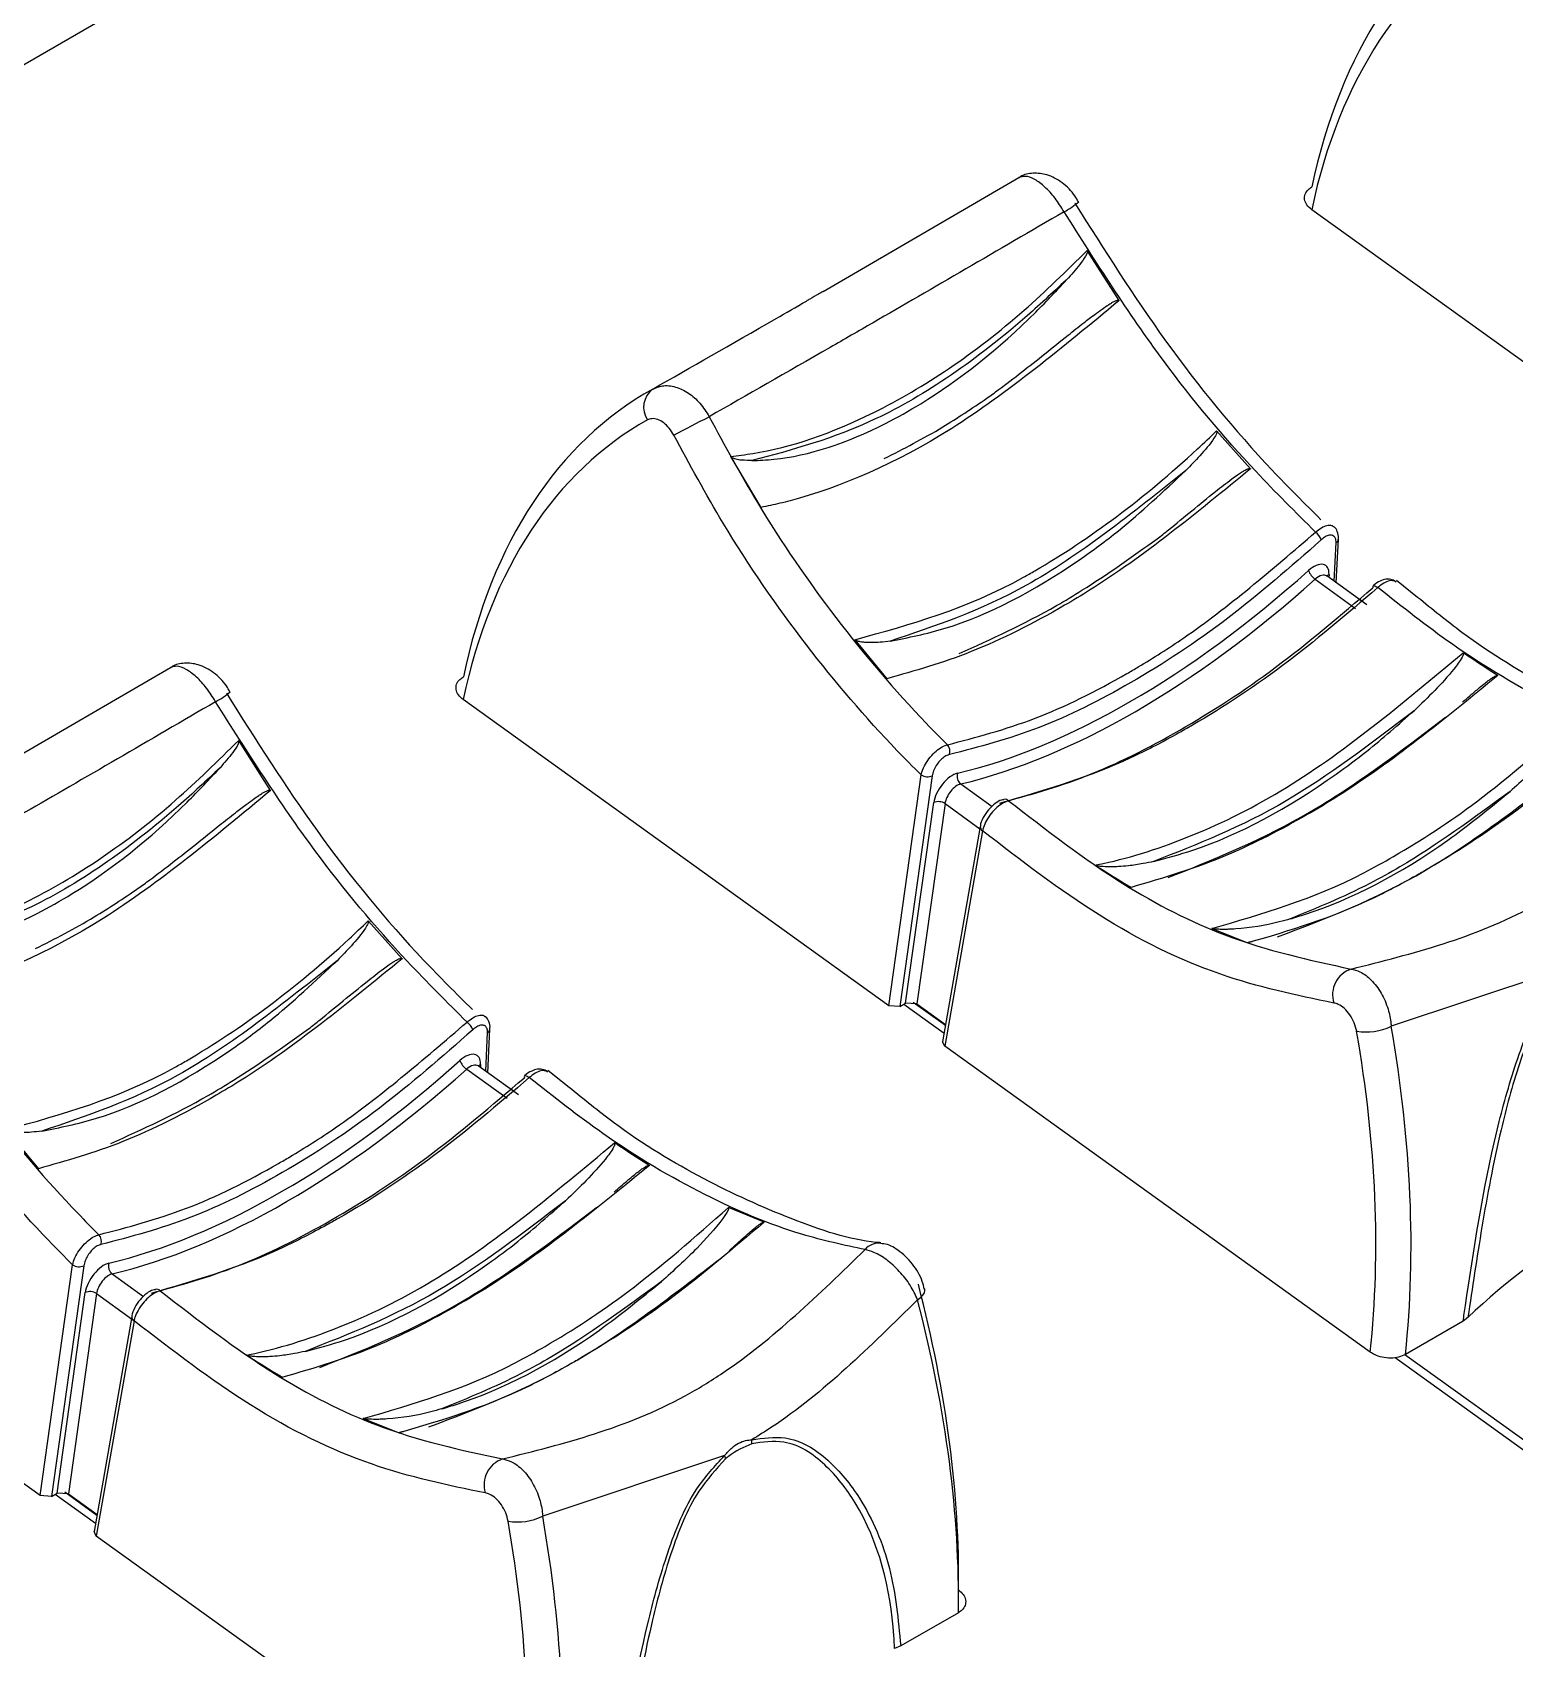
# Model space of a CAD drawing. Header units: inches. Extents: x 1.2 to 43.4, y 1.7 to 28.6.
# Drawn here: x 5.441 to 6.292, y 15.17 to 16.098 of the extents above; entities that cross this region are included whole.
import ezdxf

# ---------------------------------------------------------------- set-up
doc = ezdxf.new("R2010")
doc.units = ezdxf.units.IN
doc.header["$MEASUREMENT"] = 0

msp = doc.modelspace()

# ---------------------------------------------------------------- linework, layer by layer
for p, q in [((12.33612, 20.06249), (2.01597, 14.10479)), ((5.89518, 15.94924), (6.00768, 16.01463)), ((6.41999, 15.82056), (6.17574, 15.99619)), ((6.06515, 15.94398), (6.04689, 15.97278)), ((6.14066, 15.84749), (6.12114, 15.86922)), ((5.84214, 15.8546), (5.85957, 15.82534)), ((6.18863, 15.7829), (6.18972, 15.80511)), ((6.18984, 15.78203), (6.19108, 15.80714)), ((6.17773, 15.78407), (6.20093, 15.76738)), ((6.1844, 15.78594), (6.18429, 15.786)), ((6.20747, 15.76935), (6.18436, 15.78597)), ((6.18566, 15.78686), (6.18557, 15.7851)), ((6.23652, 15.77367), (6.22433, 15.78331)), ((5.91337, 15.74937), (5.93184, 15.727)), ((5.40807, 15.66803), (5.52057, 15.73343)), ((5.93288, 15.53935), (5.68863, 15.71499)), ((5.57803, 15.66277), (5.55977, 15.69158)), ((5.93288, 15.53935), (5.95148, 15.67186)), ((5.95793, 15.6713), (5.93935, 15.53891)), ((5.97423, 15.66659), (5.99221, 15.65366)), ((5.94261, 15.54079), (5.95876, 15.65588)), ((5.96521, 15.65531), (5.94908, 15.54035)), ((5.96521, 15.65531), (5.98523, 15.64091)), ((5.98545, 15.64219), (5.96381, 15.51868)), ((5.98675, 15.63971), (5.96511, 15.51618)), ((5.65355, 15.56628), (5.63402, 15.58801)), ((6.11838, 15.58366), (6.13906, 15.57537)), ((6.32579, 15.56238), (6.22137, 15.52755)), ((5.93935, 15.53891), (5.93288, 15.53935)), ((5.93935, 15.53891), (5.94261, 15.54079)), ((5.94154, 15.54017), (5.96466, 15.52354)), ((5.94908, 15.54035), (5.94261, 15.54079)), ((5.96545, 15.52801), (5.94702, 15.54126)), ((5.94908, 15.54035), (5.96553, 15.52852)), ((5.70152, 15.5017), (5.70261, 15.52391)), ((5.70273, 15.50082), (5.70397, 15.52594)), ((5.96511, 15.51618), (5.96381, 15.51868)), ((6.20936, 15.34054), (5.96511, 15.51618)), ((5.69061, 15.50286), (5.71382, 15.48617)), ((5.69729, 15.50474), (5.69717, 15.50479)), ((5.72036, 15.48815), (5.69724, 15.50477)), ((5.69855, 15.50566), (5.69846, 15.5039)), ((5.74941, 15.49247), (5.73721, 15.50211)), ((5.42625, 15.46817), (5.44472, 15.4458)), ((5.44577, 15.25815), (5.20151, 15.43378)), ((5.86132, 15.41509), (5.84083, 15.42351)), ((5.44577, 15.25815), (5.46436, 15.39066)), ((5.47081, 15.39009), (5.45224, 15.25771)), ((5.48712, 15.38539), (5.5051, 15.37246)), ((5.4555, 15.25959), (5.47164, 15.37467)), ((5.4781, 15.3741), (5.46197, 15.25915)), ((5.4781, 15.3741), (5.49811, 15.35971)), ((5.9536, 15.37672), (5.95351, 15.37695)), ((5.49834, 15.36099), (5.4767, 15.23748)), ((5.49964, 15.3585), (5.478, 15.23497)), ((6.26264, 15.35826), (6.22956, 15.33916)), ((6.26544, 15.36038), (6.26264, 15.35826)), ((6.22355, 15.33738), (7.2917, 14.5693)), ((7.29616, 14.57188), (6.22928, 15.33905)), ((5.63126, 15.30245), (5.65195, 15.29417)), ((5.83868, 15.28117), (5.73426, 15.24634)), ((5.47833, 15.24681), (5.4599, 15.26006)), ((5.45224, 15.25771), (5.44577, 15.25815)), ((5.45224, 15.25771), (5.4555, 15.25959)), ((5.45442, 15.25897), (5.47755, 15.24234)), ((5.46197, 15.25915), (5.4555, 15.25959)), ((5.46197, 15.25915), (5.47842, 15.24731)), ((5.478, 15.23497), (5.4767, 15.23748)), ((5.72225, 15.05933), (5.478, 15.23497)), ((5.97288, 15.19098), (5.93979, 15.17188)), ((5.93979, 15.17188), (5.9362, 15.17032))]:
    msp.add_line(p, q)
at = {"flags": 128}
for points in [[(6.21098, 15.78024), (6.21107, 15.78031), (6.21141, 15.7804), (6.21187, 15.78033), (6.21241, 15.78012), (6.21302, 15.77977), (6.21368, 15.77929)], [(5.72387, 15.49904), (5.72396, 15.49911), (5.7243, 15.49919), (5.72475, 15.49913), (5.7253, 15.49892), (5.72591, 15.49856), (5.72657, 15.49809)], [(5.94949, 15.37059), (5.95124, 15.37189), (5.95255, 15.37322), (5.95338, 15.37455), (5.9537, 15.37582), (5.9536, 15.37672)]]:
    msp.add_lwpolyline(points, dxfattribs=at)
for centre, radius, start, end in [((6.01394, 16.03301), 0.04278, 297.31155, 310.99457), ((5.8053, 15.88279), 0.0131, 127.16285, 213.8885), ((5.20998, 17.053), 1.32902, 296.81209, 297.80028), ((6.17136, 15.80281), 0.01061, 21.57995, 51.66065), ((6.18847, 15.80742), 0.00263, 298.4947, 353.15343), ((6.18362, 15.79256), 0.01033, 199.65294, 235.24204), ((6.1872, 15.78426), 0.00302, 120.5516, 150.53592), ((6.21178, 15.77962), 0.00101, 142.09592, 203.29437), ((5.52682, 15.75181), 0.04278, 297.31204, 310.9939), ((5.96229, 15.68527), 0.00575, 341.64569, 41.82684), ((5.95522, 15.67748), 0.00675, 236.30402, 293.65191), ((5.97781, 15.67104), 0.0057, 162.53311, 231.17542), ((5.96146, 15.64969), 0.00675, 56.3064, 113.64624), ((5.99956, 15.65465), 0.00314, 46.51958, 100.37715), ((5.98811, 15.642), 0.00267, 175.70887, 239.30231), ((6.20337, 15.54554), 0.01568, 108.76225, 197.27503), ((5.68425, 15.5216), 0.01061, 21.57995, 51.66065), ((5.70136, 15.52622), 0.00263, 298.49908, 353.1445), ((6.20697, 15.55728), 0.03304, 260.5464, 295.84128), ((5.6965, 15.51135), 0.01033, 199.65623, 235.23876), ((5.70009, 15.50306), 0.00302, 120.5682, 150.51931), ((5.72467, 15.49841), 0.00101, 142.06706, 203.3038), ((6.53251, 15.08006), 0.38718, 106.38148, 133.61315), ((5.47518, 15.40407), 0.00575, 341.64569, 41.82684), ((5.92721, 15.39306), 0.01005, 83.98291, 141.26228), ((5.46811, 15.39627), 0.00675, 236.30508, 293.65084), ((5.49069, 15.38983), 0.0057, 162.53595, 231.17259), ((5.47435, 15.36849), 0.00675, 56.30533, 113.6473), ((5.51245, 15.37345), 0.00314, 46.51958, 100.37715), ((5.501, 15.3608), 0.00267, 175.70887, 239.30231), ((5.83124, 15.28927), 0.02302, 356.74316, 2.21348), ((5.71626, 15.26433), 0.01568, 108.76157, 197.27634), ((5.81908, 15.27403), 0.02086, 14.68988, 20.01978), ((5.71985, 15.27608), 0.03304, 260.54589, 295.84132)]:
    msp.add_arc(centre, radius, start, end)
for centre, major_axis, ratio, start_param, end_param in [((6.51642, 15.74204), (-0.22784, 0.4346), 0.609477, 0.015514, 0.635757), ((6.50635, 15.73676), (-0.22063, 0.42218), 0.610422, 0.01635, 0.636592), ((6.02931, 15.46084), (-0.22784, 0.4346), 0.609477, 0.015514, 0.635757), ((6.01924, 15.45556), (-0.22063, 0.42218), 0.610422, 0.01635, 0.636592), ((6.10611, 16.0743), (0.26826, 0.38406), 0.513883, 3.664852, 4.283029), ((6.17588, 15.78069), (0.00789, 0.0113), 0.513883, 5.597097, 7.424621), ((6.10934, 16.07205), (0.27095, 0.38779), 0.513775, 3.664923, 4.2831), ((6.17911, 15.77844), (0.00521, 0.00757), 0.519406, 6.272431, 7.420905), ((5.96843, 15.66094), (0.00789, 0.0113), 0.513883, 0.52326, 2.350784), ((5.97166, 15.65868), (0.00521, 0.00757), 0.519406, 0.519543, 2.347068), ((5.77876, 15.62243), (-0.28211, 0.53984), 0.610422, 3.882904, 4.230235), ((5.78883, 15.62771), (-0.28932, 0.55226), 0.609678, 3.882247, 4.229577), ((5.68877, 15.49949), (0.00789, 0.0113), 0.513883, 5.597097, 7.424621), ((5.619, 15.7931), (0.26826, 0.38406), 0.513883, 3.664852, 4.283029), ((5.62223, 15.79084), (0.27095, 0.38779), 0.513775, 3.664923, 4.2831), ((5.69199, 15.49723), (0.00521, 0.00757), 0.519406, 6.272431, 7.420905), ((5.48132, 15.37973), (0.00789, 0.0113), 0.513883, 0.52326, 2.350784), ((5.48455, 15.37748), (0.00521, 0.00757), 0.519406, 0.519543, 2.347068), ((5.54471, 15.48732), (-0.32401, 0.51574), 0.54313, 3.836956, 4.184286), ((5.53451, 15.48089), (-0.33121, 0.52816), 0.54393, 3.83737, 4.1847), ((5.29165, 15.34123), (-0.28211, 0.53984), 0.610422, 3.882904, 4.230235), ((5.30172, 15.34651), (-0.28932, 0.55226), 0.609678, 3.882247, 4.229577)]:
    msp.add_ellipse(centre, major_axis=major_axis, ratio=ratio, start_param=start_param, end_param=end_param)
for points, knots in [([(6.03357, 15.995), (6.03189, 15.99767), (6.02855, 16.00301), (6.02256, 16.00948), (6.0166, 16.01391), (6.01134, 16.01581), (6.00883, 16.015), (6.00768, 16.01463)], [0, 0, 0, 0, 0.203818, 0.406, 0.610551, 0.821315, 1, 1, 1, 1]), ([(6.04181, 16.0006), (6.04117, 16.00178), (6.03881, 16.00612), (6.03265, 16.01203), (6.02435, 16.01659), (6.01603, 16.01743), (6.01029, 16.01649), (6.0081, 16.01474), (6.00784, 16.01454)], [0, 0, 0, 0, 0.09342, 0.344969, 0.591027, 0.791063, 0.975795, 1, 1, 1, 1]), ([(6.17574, 15.99619), (6.17472, 15.99707), (6.17268, 15.99883), (6.17141, 16.00201), (6.17171, 16.00512), (6.17336, 16.00763), (6.17512, 16.00881), (6.17581, 16.00928)], [0, 0, 0, 0, 0.214806, 0.429668, 0.64421, 0.858607, 1, 1, 1, 1]), ([(6.03357, 15.995), (5.99562, 15.97289), (5.94813, 15.94522), (5.88031, 15.90621), (5.85172, 15.88989), (5.82983, 15.87738)], [0, 0, 0, 0, 0.481829, 0.603063, 1, 1, 1, 1]), ([(6.17795, 15.81113), (6.16643, 15.82257), (6.13605, 15.85274), (6.0855, 15.91306), (6.05198, 15.96595), (6.03357, 15.995)], [0, 0, 0, 0, 0.215851, 0.569406, 1, 1, 1, 1]), ([(6.03984, 15.99986), (6.05666, 15.97316), (6.09096, 15.91875), (6.14034, 15.85871), (6.17165, 15.8276), (6.18104, 15.81827)], [0, 0, 0, 0, 0.402745, 0.820823, 1, 1, 1, 1]), ([(5.84214, 15.8546), (5.84634, 15.85509), (5.87214, 15.85811), (5.9283, 15.87757), (5.99535, 15.92229), (6.03489, 15.96103), (6.04689, 15.97278)], [0, 0, 0, 0, 0.066937, 0.41117, 0.821319, 1, 1, 1, 1]), ([(6.04689, 15.97278), (6.04692, 15.9727), (6.04701, 15.9725), (6.04696, 15.97183), (6.04604, 15.96944), (6.0424, 15.96431), (6.03864, 15.95997), (6.03617, 15.95713)], [0, 0, 0, 0, 0.013152, 0.033533, 0.099388, 0.407959, 1, 1, 1, 1]), ([(6.03617, 15.95713), (6.02828, 15.94974), (5.99232, 15.91611), (5.92844, 15.87201), (5.87765, 15.8584), (5.85437, 15.85216)], [0, 0, 0, 0, 0.1321521, 0.6020416, 1, 1, 1, 1]), ([(5.85437, 15.85216), (5.85854, 15.85234), (5.88214, 15.85337), (5.91551, 15.86443), (5.96661, 15.8931), (6.00299, 15.92167), (6.02993, 15.95045), (6.03617, 15.95713)], [0, 0, 0, 0, 0.076489, 0.432336, 0.539721, 0.893345, 1, 1, 1, 1]), ([(5.89518, 15.94924), (5.89435, 15.94876), (5.89235, 15.94763), (5.88879, 15.94559), (5.88627, 15.9441), (5.88563, 15.94372)], [0, 0, 0, 0, 0.350011, 0.834658, 1, 1, 1, 1]), ([(5.79739, 15.89323), (5.81952, 15.90585), (5.84637, 15.92116), (5.87976, 15.94035), (5.88563, 15.94372)], [0, 0, 0, 0, 0.824173, 1, 1, 1, 1]), ([(6.06515, 15.94398), (6.03298, 15.91734), (5.96829, 15.86377), (5.90301, 15.83597), (5.86869, 15.82719), (5.86317, 15.82607), (5.85957, 15.82534)], [0, 0, 0, 0, 0.45231, 0.909806, 0.941019, 1, 1, 1, 1]), ([(5.98922, 15.88794), (5.99142, 15.88954), (6.00243, 15.89759), (6.0179, 15.90973), (6.03436, 15.92293), (6.04392, 15.93052), (6.05045, 15.93556), (6.05493, 15.93884), (6.05801, 15.94096), (6.06013, 15.9423), (6.06161, 15.94315), (6.06266, 15.94367), (6.0634, 15.94397), (6.06399, 15.94416), (6.06443, 15.94424), (6.06478, 15.94421), (6.06498, 15.94414), (6.0651, 15.94404), (6.06514, 15.94399), (6.06515, 15.94398)], [0, 0, 0, 0, 0.091008, 0.455539, 0.633538, 0.753182, 0.833287, 0.88689, 0.922831, 0.947013, 0.963372, 0.974517, 0.982188, 0.987542, 0.993248, 0.99559, 0.997954, 0.99954, 1, 1, 1, 1]), ([(5.79739, 15.89323), (5.7992, 15.89399), (5.80316, 15.89563), (5.81041, 15.89488), (5.81793, 15.89135), (5.82486, 15.88542), (5.82817, 15.88007), (5.82983, 15.87738)], [0, 0, 0, 0, 0.178685, 0.389448, 0.593999, 0.796182, 1, 1, 1, 1]), ([(5.93028, 15.85332), (5.94143, 15.85898), (5.96083, 15.86883), (5.98075, 15.88224), (5.98922, 15.88794)], [0, 0, 0, 0, 0.575003, 1, 1, 1, 1]), ([(5.80946, 15.86687), (5.80865, 15.86822), (5.80703, 15.87094), (5.80376, 15.87402), (5.80029, 15.87594), (5.79699, 15.8765), (5.79523, 15.8758), (5.79442, 15.87548)], [0, 0, 0, 0, 0.200891, 0.401606, 0.606554, 0.819261, 1, 1, 1, 1]), ([(5.82983, 15.87738), (5.83882, 15.86082), (5.86068, 15.82056), (5.90218, 15.76045), (5.94021, 15.71559), (5.96252, 15.69317), (5.96657, 15.6891)], [0, 0, 0, 0, 0.236391, 0.574704, 0.922829, 1, 1, 1, 1]), ([(5.95148, 15.67186), (5.94684, 15.6765), (5.92394, 15.69943), (5.88435, 15.74598), (5.84157, 15.80772), (5.81871, 15.84983), (5.80946, 15.86687)], [0, 0, 0, 0, 0.085077, 0.420491, 0.765632, 1, 1, 1, 1]), ([(5.91337, 15.74937), (5.94522, 15.75812), (5.97913, 15.76743), (6.04581, 15.80544), (6.08377, 15.83362), (6.11749, 15.86575), (6.12114, 15.86922)], [0, 0, 0, 0, 0.473156, 0.503814, 0.946371, 1, 1, 1, 1]), ([(6.12114, 15.86922), (6.12117, 15.86916), (6.12127, 15.86901), (6.1213, 15.86857), (6.12093, 15.86717), (6.11793, 15.86228), (6.11193, 15.85515), (6.10623, 15.84932), (6.10352, 15.84656)], [0, 0, 0, 0, 0.007106, 0.017077, 0.044407, 0.156022, 0.59911, 1, 1, 1, 1]), ([(5.85437, 15.85216), (5.85251, 15.85223), (5.84878, 15.85237), (5.8449, 15.85266), (5.84263, 15.85407), (5.84233, 15.85431), (5.84219, 15.85453), (5.84214, 15.8546)], [0, 0, 0, 0, 0.46591, 0.933712, 0.960504, 0.987534, 1, 1, 1, 1]), ([(6.14066, 15.84749), (6.10973, 15.8222), (6.07393, 15.79293), (6.02039, 15.761), (5.98023, 15.74059), (5.94776, 15.73148), (5.93184, 15.727)], [0, 0, 0, 0, 0.428705, 0.496172, 0.75297, 1, 1, 1, 1]), ([(6.10352, 15.84656), (6.07282, 15.82199), (6.01529, 15.77594), (5.9597, 15.75727), (5.93378, 15.74857)], [0, 0, 0, 0, 0.533598, 1, 1, 1, 1]), ([(5.93378, 15.74857), (5.94415, 15.75062), (5.97841, 15.75742), (6.02398, 15.78135), (6.07058, 15.81569), (6.09068, 15.83453), (6.10352, 15.84656)], [0, 0, 0, 0, 0.1942231, 0.6419527, 0.7712901, 1, 1, 1, 1]), ([(6.08698, 15.8072), (6.08918, 15.80896), (6.10017, 15.81778), (6.11428, 15.82955), (6.12774, 15.84012), (6.13275, 15.84374), (6.13512, 15.84531), (6.13677, 15.84632), (6.13793, 15.84694), (6.13876, 15.84732), (6.13941, 15.84756), (6.13991, 15.84767), (6.14029, 15.84767), (6.14052, 15.84761), (6.14062, 15.84752), (6.14066, 15.84749)], [0, 0, 0, 0, 0.129537, 0.648395, 0.820158, 0.877618, 0.916416, 0.942708, 0.960626, 0.97293, 0.981483, 0.990416, 0.994075, 0.997767, 1, 1, 1, 1]), ([(5.96657, 15.6891), (5.98314, 15.69342), (6.01629, 15.70205), (6.054, 15.72079), (6.08266, 15.73758), (6.11901, 15.7605), (6.15279, 15.78952), (6.17795, 15.81113)], [0, 0, 0, 0, 0.248411, 0.496821, 0.527006, 0.647843, 1, 1, 1, 1]), ([(6.17795, 15.81113), (6.17908, 15.81204), (6.18134, 15.81385), (6.18456, 15.81514), (6.18711, 15.81531), (6.18807, 15.81447), (6.18849, 15.81411)], [0, 0, 0, 0, 0.267159, 0.53422, 0.800955, 1, 1, 1, 1]), ([(6.18972, 15.80511), (6.18972, 15.80559), (6.18971, 15.80686), (6.18907, 15.80843), (6.18767, 15.80942), (6.18575, 15.80945), (6.18351, 15.80859), (6.18199, 15.80734), (6.18123, 15.80671)], [0, 0, 0, 0, 0.108567, 0.292193, 0.471516, 0.647891, 0.82395, 1, 1, 1, 1]), ([(6.18849, 15.81411), (6.18868, 15.81403), (6.18895, 15.81394), (6.18903, 15.81363), (6.18905, 15.81354)], [0, 0, 0, 0, 0.724977, 1, 1, 1, 1]), ([(6.19101, 15.80712), (6.19104, 15.8073), (6.19133, 15.80884), (6.19059, 15.81124), (6.18953, 15.81363), (6.18858, 15.81421), (6.18856, 15.81422)], [0, 0, 0, 0, 0.0654631, 0.5706639, 0.9891361, 1, 1, 1, 1]), ([(6.18123, 15.80671), (6.16344, 15.79112), (6.12731, 15.75947), (6.07248, 15.72374), (6.01823, 15.69659), (5.98473, 15.68788), (5.96774, 15.68346)], [0, 0, 0, 0, 0.247956, 0.503298, 0.748099, 1, 1, 1, 1]), ([(5.97337, 15.74142), (5.99185, 15.74979), (6.01501, 15.76028), (6.05324, 15.78324), (6.07256, 15.79696), (6.08698, 15.8072)], [0, 0, 0, 0, 0.499889, 0.626786, 1, 1, 1, 1]), ([(6.22421, 15.78245), (6.22415, 15.78253), (6.22342, 15.78342), (6.2212, 15.78411), (6.21811, 15.78422), (6.21475, 15.78304), (6.21227, 15.78159), (6.21106, 15.78029), (6.21099, 15.78022)], [0, 0, 0, 0, 0.0207302, 0.2419304, 0.4446976, 0.6787602, 0.9825362, 1, 1, 1, 1]), ([(6.22391, 15.78268), (6.22324, 15.78298), (6.22186, 15.78359), (6.21879, 15.78281), (6.21592, 15.78119), (6.21423, 15.77976), (6.21368, 15.77929)], [0, 0, 0, 0, 0.272882, 0.566365, 0.859047, 1, 1, 1, 1]), ([(5.99677, 15.65563), (6.01309, 15.66012), (6.04618, 15.66922), (6.09976, 15.69609), (6.15541, 15.7319), (6.19219, 15.7633), (6.21085, 15.77922)], [0, 0, 0, 0, 0.243756, 0.494258, 0.743515, 1, 1, 1, 1]), ([(6.21368, 15.77929), (6.19549, 15.76377), (6.15909, 15.73272), (6.11995, 15.70741), (6.09101, 15.6911), (6.05572, 15.67272), (6.02469, 15.66365), (6.00172, 15.65693)], [0, 0, 0, 0, 0.252922, 0.505844, 0.535964, 0.656537, 1, 1, 1, 1]), ([(6.40649, 15.68055), (6.39445, 15.68313), (6.36473, 15.68948), (6.31409, 15.71076), (6.26119, 15.74181), (6.22776, 15.76819), (6.21368, 15.77929)], [0, 0, 0, 0, 0.196947, 0.486123, 0.783684, 1, 1, 1, 1]), ([(6.41544, 15.68451), (6.41458, 15.68457), (6.39876, 15.68571), (6.36444, 15.69722), (6.31386, 15.71997), (6.27057, 15.74593), (6.24498, 15.76678), (6.23652, 15.77367)], [0, 0, 0, 0, 0.016398, 0.300191, 0.579937, 0.861129, 1, 1, 1, 1]), ([(5.93378, 15.74857), (5.93182, 15.74832), (5.92836, 15.74789), (5.92384, 15.7477), (5.92057, 15.74775), (5.91831, 15.74792), (5.91676, 15.74813), (5.91568, 15.74834), (5.91492, 15.74855), (5.91433, 15.74875), (5.91391, 15.74894), (5.9136, 15.74915), (5.91345, 15.74927), (5.91339, 15.74935), (5.91337, 15.74937)], [0, 0, 0, 0, 0.298506, 0.528197, 0.683028, 0.787323, 0.857595, 0.905037, 0.937176, 0.959117, 0.981432, 0.990196, 0.996887, 1, 1, 1, 1]), ([(5.54645, 15.71379), (5.54478, 15.71647), (5.54144, 15.7218), (5.53545, 15.72828), (5.52949, 15.7327), (5.52422, 15.73461), (5.52172, 15.7338), (5.52057, 15.73343)], [0, 0, 0, 0, 0.203818, 0.406001, 0.610552, 0.821315, 1, 1, 1, 1]), ([(5.55469, 15.7194), (5.55405, 15.72058), (5.5517, 15.72492), (5.54554, 15.73082), (5.53724, 15.73539), (5.52892, 15.73622), (5.52317, 15.73528), (5.52098, 15.73353), (5.52073, 15.73333)], [0, 0, 0, 0, 0.09342, 0.344968, 0.591025, 0.79106, 0.975795, 1, 1, 1, 1]), ([(6.05152, 15.61997), (6.05202, 15.62008), (6.0689, 15.62349), (6.10386, 15.63436), (6.1747, 15.66838), (6.22775, 15.71274), (6.26263, 15.74189)], [0, 0, 0, 0, 0.007572, 0.2556, 0.510614, 1, 1, 1, 1]), ([(6.26263, 15.74189), (6.26267, 15.74185), (6.26277, 15.74176), (6.26284, 15.7415), (6.26276, 15.74064), (6.26115, 15.73746), (6.25248, 15.72585), (6.24249, 15.71628), (6.23449, 15.70862)], [0, 0, 0, 0, 0.004435, 0.010163, 0.020995, 0.068056, 0.253997, 1, 1, 1, 1]), ([(6.28264, 15.72886), (6.2822, 15.72913), (6.27617, 15.73285), (6.2695, 15.73719), (6.26328, 15.74145), (6.26263, 15.74189)], [0, 0, 0, 0, 0.0662715, 0.901769, 1, 1, 1, 1]), ([(5.68863, 15.71499), (5.68761, 15.71587), (5.68557, 15.71762), (5.6843, 15.7208), (5.6846, 15.72392), (5.68624, 15.72643), (5.688, 15.7276), (5.6887, 15.72807)], [0, 0, 0, 0, 0.214807, 0.429665, 0.644206, 0.858602, 1, 1, 1, 1]), ([(6.28264, 15.72886), (6.25209, 15.70394), (6.21537, 15.67401), (6.16394, 15.64339), (6.12288, 15.62213), (6.09055, 15.61266), (6.07211, 15.60726)], [0, 0, 0, 0, 0.420319, 0.505078, 0.717723, 1, 1, 1, 1]), ([(6.26237, 15.71356), (6.26367, 15.7147), (6.26659, 15.71727), (6.27071, 15.72079), (6.27432, 15.72377), (6.27684, 15.72573), (6.2786, 15.72701), (6.27984, 15.72782), (6.28071, 15.72834), (6.28141, 15.72868), (6.28193, 15.72888), (6.28231, 15.72894), (6.28252, 15.72892), (6.28261, 15.72887), (6.28264, 15.72886)], [0, 0, 0, 0, 0.206339, 0.462952, 0.636166, 0.753246, 0.832566, 0.886511, 0.923408, 0.948903, 0.975513, 0.986143, 0.994939, 1, 1, 1, 1]), ([(5.55272, 15.71866), (5.56955, 15.69196), (5.60385, 15.63754), (5.65323, 15.5775), (5.68453, 15.5464), (5.69392, 15.53707)], [0, 0, 0, 0, 0.402745, 0.820823, 1, 1, 1, 1]), ([(5.54645, 15.71379), (5.50851, 15.69169), (5.46102, 15.66402), (5.39319, 15.62501), (5.36461, 15.60868), (5.34271, 15.59618)], [0, 0, 0, 0, 0.481828, 0.603063, 1, 1, 1, 1]), ([(5.69083, 15.52993), (5.67932, 15.54136), (5.64894, 15.57154), (5.59839, 15.63186), (5.56486, 15.68475), (5.54645, 15.71379)], [0, 0, 0, 0, 0.215851, 0.569406, 1, 1, 1, 1]), ([(6.23449, 15.70862), (6.2099, 15.68984), (6.15949, 15.65136), (6.11022, 15.63202), (6.08499, 15.62213)], [0, 0, 0, 0, 0.4879746, 1, 1, 1, 1]), ([(6.08499, 15.62213), (6.09245, 15.62411), (6.12588, 15.63299), (6.16818, 15.65595), (6.21072, 15.68768), (6.22548, 15.70068), (6.23449, 15.70862)], [0, 0, 0, 0, 0.156721, 0.702166, 0.818098, 1, 1, 1, 1]), ([(6.09336, 15.61284), (6.11851, 15.62291), (6.1495, 15.63533), (6.20332, 15.66767), (6.23103, 15.68862), (6.25253, 15.70487)], [0, 0, 0, 0, 0.491016, 0.605205, 1, 1, 1, 1]), ([(6.11838, 15.58366), (6.14708, 15.59192), (6.18127, 15.60177), (6.23284, 15.63051), (6.27419, 15.65727), (6.30884, 15.68785), (6.32795, 15.70472)], [0, 0, 0, 0, 0.422733, 0.503535, 0.726271, 1, 1, 1, 1]), ([(6.34843, 15.69629), (6.33102, 15.68147), (6.2962, 15.65182), (6.2588, 15.62726), (6.23074, 15.61107), (6.19436, 15.59162), (6.16274, 15.58233), (6.13906, 15.57537)], [0, 0, 0, 0, 0.242688, 0.485374, 0.515758, 0.637392, 1, 1, 1, 1]), ([(6.32795, 15.70472), (6.32799, 15.70469), (6.32807, 15.70464), (6.32814, 15.70445), (6.32812, 15.70394), (6.32723, 15.70183), (6.32153, 15.6938), (6.30886, 15.67965), (6.29644, 15.66845), (6.2896, 15.66228)], [0, 0, 0, 0, 0.0030186, 0.0067186, 0.0132123, 0.0342703, 0.1324379, 0.5224251, 1, 1, 1, 1]), ([(5.35503, 15.57339), (5.35923, 15.57388), (5.38503, 15.57691), (5.44118, 15.59636), (5.50823, 15.64109), (5.54777, 15.67982), (5.55977, 15.69158)], [0, 0, 0, 0, 0.066937, 0.411169, 0.821319, 1, 1, 1, 1]), ([(5.55977, 15.69158), (5.55981, 15.6915), (5.55989, 15.69129), (5.55984, 15.69063), (5.55893, 15.68823), (5.55529, 15.6831), (5.55153, 15.67877), (5.54906, 15.67592)], [0, 0, 0, 0, 0.013152, 0.033533, 0.099389, 0.407964, 1, 1, 1, 1]), ([(5.95148, 15.67186), (5.95186, 15.67318), (5.95262, 15.67581), (5.95514, 15.68009), (5.95831, 15.68396), (5.96183, 15.68699), (5.96466, 15.68857), (5.96612, 15.68898), (5.96657, 15.6891)], [0, 0, 0, 0, 0.18697, 0.374497, 0.560678, 0.743147, 0.921862, 1, 1, 1, 1]), ([(5.96774, 15.68346), (5.96743, 15.68339), (5.96642, 15.68313), (5.9645, 15.68204), (5.96216, 15.67992), (5.96011, 15.67718), (5.95854, 15.67414), (5.95813, 15.67224), (5.95793, 15.6713)], [0, 0, 0, 0, 0.077749, 0.255439, 0.437193, 0.623379, 0.811721, 1, 1, 1, 1]), ([(6.19833, 15.56038), (6.23365, 15.56922), (6.27655, 15.57996), (6.34681, 15.62275), (6.37996, 15.65485), (6.40649, 15.68055)], [0, 0, 0, 0, 0.482261, 0.585618, 1, 1, 1, 1]), ([(5.54906, 15.67592), (5.54117, 15.66854), (5.5052, 15.63491), (5.44132, 15.5908), (5.39054, 15.57719), (5.36726, 15.57095)], [0, 0, 0, 0, 0.1321519, 0.602042, 1, 1, 1, 1]), ([(5.36726, 15.57095), (5.37143, 15.57113), (5.39503, 15.57216), (5.42839, 15.58322), (5.47949, 15.6119), (5.51588, 15.64046), (5.54282, 15.66925), (5.54906, 15.67592)], [0, 0, 0, 0, 0.076489, 0.432336, 0.53972, 0.893344, 1, 1, 1, 1]), ([(6.15608, 15.57881), (6.18406, 15.58942), (6.2381, 15.60992), (6.29603, 15.6544), (6.32397, 15.67584)], [0, 0, 0, 0, 0.5178478, 1, 1, 1, 1]), ([(5.57803, 15.66277), (5.54587, 15.63614), (5.48117, 15.58256), (5.4159, 15.55476), (5.38158, 15.54598), (5.37606, 15.54486), (5.37245, 15.54413)], [0, 0, 0, 0, 0.45231, 0.909806, 0.941019, 1, 1, 1, 1]), ([(5.50211, 15.60673), (5.50431, 15.60834), (5.51532, 15.61638), (5.53079, 15.62853), (5.54725, 15.64173), (5.5568, 15.64932), (5.56334, 15.65435), (5.56782, 15.65764), (5.57089, 15.65975), (5.57302, 15.6611), (5.5745, 15.66195), (5.57554, 15.66246), (5.57628, 15.66277), (5.57687, 15.66295), (5.57732, 15.66303), (5.57767, 15.66301), (5.57787, 15.66294), (5.57799, 15.66284), (5.57803, 15.66278), (5.57803, 15.66277)], [0, 0, 0, 0, 0.091005, 0.455539, 0.633537, 0.753181, 0.833286, 0.886891, 0.92283, 0.947012, 0.963371, 0.974516, 0.982187, 0.987541, 0.993247, 0.995589, 0.997955, 0.99954, 1, 1, 1, 1]), ([(6.16331, 15.58912), (6.16626, 15.59002), (6.1953, 15.59883), (6.23873, 15.62093), (6.27775, 15.65265), (6.2896, 15.66228)], [0, 0, 0, 0, 0.07306, 0.718364, 1, 1, 1, 1]), ([(6.2896, 15.66228), (6.26851, 15.64684), (6.24161, 15.62714), (6.1993, 15.60383), (6.17847, 15.59531), (6.16331, 15.58912)], [0, 0, 0, 0, 0.4970319, 0.6340131, 1, 1, 1, 1]), ([(5.99902, 15.65754), (5.99854, 15.65749), (5.99681, 15.65732), (5.9938, 15.65536), (5.99004, 15.65196), (5.9871, 15.64731), (5.98552, 15.64394), (5.9855, 15.64229), (5.9855, 15.64219)], [0, 0, 0, 0, 0.0740659, 0.2704742, 0.5112372, 0.7466734, 0.9852255, 1, 1, 1, 1]), ([(6.00172, 15.65693), (6.00065, 15.65657), (5.99851, 15.65584), (5.99497, 15.65318), (5.99166, 15.6497), (5.98894, 15.64567), (5.98736, 15.64222), (5.9869, 15.64034), (5.98675, 15.63971)], [0, 0, 0, 0, 0.181489, 0.362971, 0.544435, 0.726215, 0.908504, 1, 1, 1, 1]), ([(6.00172, 15.65693), (6.02346, 15.64015), (6.06433, 15.6086), (6.13136, 15.57481), (6.17436, 15.56555), (6.19833, 15.56038)], [0, 0, 0, 0, 0.334741, 0.629277, 1, 1, 1, 1]), ([(6.1884, 15.54088), (6.16675, 15.54537), (6.12263, 15.5545), (6.05374, 15.58813), (6.00893, 15.62263), (5.98675, 15.63971)], [0, 0, 0, 0, 0.327407, 0.667082, 1, 1, 1, 1]), ([(6.08499, 15.62213), (6.08297, 15.62169), (6.07818, 15.62065), (6.07146, 15.61966), (6.06541, 15.61913), (6.06123, 15.61898), (6.05834, 15.61901), (6.05631, 15.6191), (6.05489, 15.61923), (6.05388, 15.61935), (6.05309, 15.61948), (6.05251, 15.6196), (6.05205, 15.61973), (6.05177, 15.61984), (6.0516, 15.61992), (6.05154, 15.61996), (6.05152, 15.61997)], [0, 0, 0, 0, 0.19086, 0.453324, 0.630173, 0.749412, 0.829901, 0.884357, 0.921318, 0.946529, 0.963863, 0.980071, 0.988477, 0.994454, 0.998622, 1, 1, 1, 1]), ([(6.05152, 15.61997), (6.05209, 15.61961), (6.05839, 15.61551), (6.06526, 15.61127), (6.07156, 15.60758), (6.07211, 15.60726)], [0, 0, 0, 0, 0.0825143, 0.9206314, 1, 1, 1, 1]), ([(5.44317, 15.57211), (5.45432, 15.57778), (5.47371, 15.58762), (5.49364, 15.60103), (5.50211, 15.60673)], [0, 0, 0, 0, 0.575001, 1, 1, 1, 1]), ([(5.34271, 15.59618), (5.35171, 15.57962), (5.37357, 15.53935), (5.41507, 15.47925), (5.4531, 15.43439), (5.47541, 15.41197), (5.47946, 15.4079)], [0, 0, 0, 0, 0.236391, 0.574704, 0.922829, 1, 1, 1, 1]), ([(5.46436, 15.39066), (5.45973, 15.3953), (5.43682, 15.41822), (5.39724, 15.46478), (5.35446, 15.52652), (5.33159, 15.56863), (5.32235, 15.58566)], [0, 0, 0, 0, 0.085077, 0.420491, 0.765632, 1, 1, 1, 1]), ([(5.42625, 15.46817), (5.45811, 15.47692), (5.49202, 15.48623), (5.55869, 15.52424), (5.59666, 15.55242), (5.63038, 15.58454), (5.63402, 15.58801)], [0, 0, 0, 0, 0.473155, 0.503814, 0.94637, 1, 1, 1, 1]), ([(5.63402, 15.58801), (5.63406, 15.58795), (5.63415, 15.58781), (5.63419, 15.58737), (5.63382, 15.58596), (5.63082, 15.58108), (5.62482, 15.57395), (5.61912, 15.56812), (5.61641, 15.56535)], [0, 0, 0, 0, 0.007106, 0.017077, 0.044413, 0.156027, 0.599104, 1, 1, 1, 1]), ([(6.16331, 15.58912), (6.16125, 15.58855), (6.15096, 15.58571), (6.13941, 15.58373), (6.12848, 15.58316), (6.12549, 15.58311), (6.1234, 15.58313), (6.12194, 15.58319), (6.1209, 15.58326), (6.12015, 15.58332), (6.11954, 15.58339), (6.11908, 15.58347), (6.11871, 15.58355), (6.1185, 15.5836), (6.11841, 15.58364), (6.11838, 15.58366)], [0, 0, 0, 0, 0.143508, 0.718433, 0.808891, 0.869842, 0.911033, 0.938986, 0.958065, 0.971197, 0.980341, 0.990111, 0.994046, 0.998029, 1, 1, 1, 1]), ([(6.13906, 15.57537), (6.13902, 15.57539), (6.13891, 15.57544), (6.13883, 15.57553), (6.13905, 15.57576), (6.13992, 15.57598), (6.14098, 15.57615), (6.14146, 15.57623)], [0, 0, 0, 0, 0.0303524, 0.0727128, 0.1864683, 0.6404862, 1, 1, 1, 1]), ([(5.65355, 15.56628), (5.62261, 15.54099), (5.58681, 15.51172), (5.53327, 15.4798), (5.49312, 15.45939), (5.46064, 15.45027), (5.44472, 15.4458)], [0, 0, 0, 0, 0.428705, 0.496172, 0.75297, 1, 1, 1, 1]), ([(5.59987, 15.526), (5.60206, 15.52776), (5.61306, 15.53658), (5.62717, 15.54834), (5.64062, 15.55892), (5.64564, 15.56253), (5.648, 15.56411), (5.64965, 15.56511), (5.65081, 15.56574), (5.65164, 15.56612), (5.6523, 15.56635), (5.65279, 15.56647), (5.65318, 15.56646), (5.65341, 15.56641), (5.65351, 15.56632), (5.65355, 15.56628)], [0, 0, 0, 0, 0.12954, 0.648394, 0.820158, 0.877618, 0.916415, 0.942711, 0.960625, 0.97293, 0.981482, 0.990418, 0.994075, 0.997767, 1, 1, 1, 1]), ([(5.61641, 15.56535), (5.58571, 15.54078), (5.52818, 15.49474), (5.47259, 15.47607), (5.44667, 15.46736)], [0, 0, 0, 0, 0.5335987, 1, 1, 1, 1]), ([(5.44667, 15.46736), (5.45703, 15.46942), (5.4913, 15.47622), (5.53687, 15.50015), (5.58346, 15.53449), (5.60357, 15.55332), (5.61641, 15.56535)], [0, 0, 0, 0, 0.194223, 0.641952, 0.77129, 1, 1, 1, 1]), ([(6.19833, 15.56038), (6.20003, 15.55998), (6.20397, 15.55903), (6.21014, 15.55436), (6.21587, 15.54681), (6.21971, 15.53788), (6.22108, 15.53125), (6.22133, 15.52803), (6.22137, 15.52755)], [0, 0, 0, 0, 0.1553965, 0.361998, 0.5741323, 0.7873476, 0.9680283, 1, 1, 1, 1]), ([(6.26264, 15.35826), (6.26309, 15.36124), (6.26814, 15.39487), (6.27564, 15.4455), (6.29235, 15.50656), (6.3062, 15.54119), (6.32021, 15.55635), (6.32579, 15.56238)], [0, 0, 0, 0, 0.047044, 0.5305501, 0.7069303, 0.883364, 1, 1, 1, 1]), ([(6.32637, 15.56053), (6.321, 15.55464), (6.30742, 15.53977), (6.29416, 15.50582), (6.28226, 15.4616), (6.27295, 15.41134), (6.26795, 15.37738), (6.26544, 15.36038)], [0, 0, 0, 0, 0.114748, 0.290047, 0.466607, 0.73294, 1, 1, 1, 1]), ([(6.20154, 15.52469), (6.20115, 15.5263), (6.20036, 15.52953), (6.19779, 15.53417), (6.19458, 15.53789), (6.19126, 15.54021), (6.18926, 15.54068), (6.1884, 15.54088)], [0, 0, 0, 0, 0.2149926, 0.4300661, 0.6421615, 0.8468266, 1, 1, 1, 1]), ([(5.47946, 15.4079), (5.49603, 15.41222), (5.52918, 15.42085), (5.56688, 15.43959), (5.59555, 15.45637), (5.63189, 15.47929), (5.66568, 15.50832), (5.69083, 15.52993)], [0, 0, 0, 0, 0.248411, 0.496821, 0.527006, 0.647844, 1, 1, 1, 1]), ([(5.69083, 15.52993), (5.69197, 15.53083), (5.69423, 15.53265), (5.69745, 15.53393), (5.69999, 15.53411), (5.70096, 15.53326), (5.70137, 15.5329)], [0, 0, 0, 0, 0.267159, 0.53422, 0.800955, 1, 1, 1, 1]), ([(5.70137, 15.5329), (5.70157, 15.53283), (5.70184, 15.53273), (5.70192, 15.53242), (5.70194, 15.53234)], [0, 0, 0, 0, 0.724977, 1, 1, 1, 1]), ([(5.70389, 15.52592), (5.70393, 15.52609), (5.70421, 15.52764), (5.70348, 15.53004), (5.70242, 15.53242), (5.70147, 15.533), (5.70144, 15.53302)], [0, 0, 0, 0, 0.065464, 0.570668, 0.989155, 1, 1, 1, 1]), ([(5.69412, 15.52551), (5.67632, 15.50991), (5.6402, 15.47827), (5.58536, 15.44253), (5.53111, 15.41538), (5.49762, 15.40668), (5.48063, 15.40226)], [0, 0, 0, 0, 0.247955, 0.503298, 0.748099, 1, 1, 1, 1]), ([(5.48626, 15.46021), (5.50474, 15.46858), (5.5279, 15.47908), (5.56613, 15.50204), (5.58545, 15.51576), (5.59987, 15.526)], [0, 0, 0, 0, 0.499889, 0.626786, 1, 1, 1, 1]), ([(5.70261, 15.52391), (5.70261, 15.52438), (5.7026, 15.52566), (5.70195, 15.52722), (5.70056, 15.52821), (5.69864, 15.52824), (5.69639, 15.52738), (5.69488, 15.52613), (5.69412, 15.52551)], [0, 0, 0, 0, 0.1085648, 0.2921961, 0.4715181, 0.6478925, 0.8239359, 1, 1, 1, 1]), ([(5.7371, 15.50125), (5.73704, 15.50133), (5.7363, 15.50222), (5.73408, 15.50291), (5.731, 15.50302), (5.72764, 15.50184), (5.72515, 15.50039), (5.72394, 15.49909), (5.72388, 15.49902)], [0, 0, 0, 0, 0.020737, 0.241927, 0.444709, 0.678773, 0.98255, 1, 1, 1, 1]), ([(5.7368, 15.50147), (5.73613, 15.50177), (5.73475, 15.50239), (5.73167, 15.5016), (5.72881, 15.49998), (5.72712, 15.49855), (5.72657, 15.49809)], [0, 0, 0, 0, 0.272878, 0.566372, 0.859049, 1, 1, 1, 1]), ([(5.50965, 15.37443), (5.52597, 15.37891), (5.55907, 15.38801), (5.61265, 15.41489), (5.66829, 15.4507), (5.70508, 15.48209), (5.72373, 15.49801)], [0, 0, 0, 0, 0.243757, 0.494258, 0.743515, 1, 1, 1, 1]), ([(5.72657, 15.49809), (5.70837, 15.48256), (5.67198, 15.45151), (5.63284, 15.4262), (5.60389, 15.4099), (5.56861, 15.39152), (5.53758, 15.38244), (5.51461, 15.37572)], [0, 0, 0, 0, 0.252922, 0.505844, 0.535964, 0.656537, 1, 1, 1, 1]), ([(5.91937, 15.39935), (5.90733, 15.40192), (5.87761, 15.40828), (5.82698, 15.42956), (5.77408, 15.4606), (5.74065, 15.48698), (5.72657, 15.49809)], [0, 0, 0, 0, 0.196947, 0.486123, 0.783684, 1, 1, 1, 1]), ([(5.92833, 15.4033), (5.92746, 15.40337), (5.91165, 15.40451), (5.87733, 15.41602), (5.82675, 15.43877), (5.78346, 15.46472), (5.75787, 15.48557), (5.74941, 15.49247)], [0, 0, 0, 0, 0.016398, 0.300191, 0.579937, 0.861129, 1, 1, 1, 1]), ([(5.44667, 15.46736), (5.44471, 15.46712), (5.44124, 15.46669), (5.43673, 15.46649), (5.43345, 15.46654), (5.4312, 15.46671), (5.42965, 15.46692), (5.42857, 15.46714), (5.42781, 15.46734), (5.42722, 15.46755), (5.42679, 15.46774), (5.42649, 15.46794), (5.42634, 15.46807), (5.42627, 15.46815), (5.42625, 15.46817)], [0, 0, 0, 0, 0.298513, 0.5281953, 0.6830256, 0.7873205, 0.8575996, 0.9050339, 0.9371801, 0.9591211, 0.9814302, 0.9901989, 0.9968872, 1, 1, 1, 1]), ([(5.56441, 15.33877), (5.56491, 15.33887), (5.58179, 15.34228), (5.61674, 15.35315), (5.68758, 15.38718), (5.74064, 15.43153), (5.77552, 15.46069)], [0, 0, 0, 0, 0.007573, 0.255601, 0.510614, 1, 1, 1, 1]), ([(5.77552, 15.46069), (5.77556, 15.46065), (5.77566, 15.46056), (5.77573, 15.46029), (5.77564, 15.45944), (5.77404, 15.45625), (5.76537, 15.44465), (5.75538, 15.43507), (5.74738, 15.42741)], [0, 0, 0, 0, 0.0044343, 0.0101648, 0.0209964, 0.0680576, 0.2539984, 1, 1, 1, 1]), ([(5.79553, 15.44765), (5.79508, 15.44793), (5.78906, 15.45165), (5.78239, 15.45599), (5.77617, 15.46024), (5.77552, 15.46069)], [0, 0, 0, 0, 0.066272, 0.901769, 1, 1, 1, 1]), ([(5.79553, 15.44765), (5.76497, 15.42274), (5.72826, 15.3928), (5.67682, 15.36218), (5.63577, 15.34093), (5.60344, 15.33146), (5.58499, 15.32605)], [0, 0, 0, 0, 0.420318, 0.505078, 0.717723, 1, 1, 1, 1]), ([(5.77526, 15.43235), (5.77656, 15.4335), (5.77948, 15.43607), (5.78359, 15.43959), (5.78721, 15.44257), (5.78973, 15.44453), (5.79149, 15.4458), (5.79272, 15.44662), (5.7936, 15.44713), (5.7943, 15.44748), (5.79481, 15.44768), (5.7952, 15.44773), (5.7954, 15.44772), (5.79549, 15.44767), (5.79553, 15.44765)], [0, 0, 0, 0, 0.206339, 0.462952, 0.636175, 0.753246, 0.832566, 0.886511, 0.923408, 0.948903, 0.975513, 0.986143, 0.994939, 1, 1, 1, 1]), ([(5.74738, 15.42741), (5.72278, 15.40863), (5.67238, 15.37015), (5.62311, 15.35082), (5.59788, 15.34092)], [0, 0, 0, 0, 0.487973, 1, 1, 1, 1]), ([(5.59788, 15.34092), (5.60534, 15.3429), (5.63877, 15.35179), (5.68107, 15.37475), (5.7236, 15.40648), (5.73836, 15.41947), (5.74738, 15.42741)], [0, 0, 0, 0, 0.156721, 0.702166, 0.818098, 1, 1, 1, 1]), ([(5.60625, 15.33163), (5.63139, 15.34171), (5.66238, 15.35413), (5.71621, 15.38647), (5.74392, 15.40741), (5.76541, 15.42366)], [0, 0, 0, 0, 0.491016, 0.605205, 1, 1, 1, 1]), ([(5.63126, 15.30245), (5.65997, 15.31072), (5.69416, 15.32056), (5.74572, 15.3493), (5.78707, 15.37607), (5.82173, 15.40665), (5.84083, 15.42351)], [0, 0, 0, 0, 0.422733, 0.503535, 0.726271, 1, 1, 1, 1]), ([(5.84083, 15.42351), (5.84087, 15.42349), (5.84096, 15.42343), (5.84103, 15.42324), (5.84101, 15.42274), (5.84011, 15.42062), (5.83442, 15.41259), (5.82175, 15.39845), (5.80933, 15.38725), (5.80249, 15.38108)], [0, 0, 0, 0, 0.003019, 0.006717, 0.013213, 0.034271, 0.132439, 0.522426, 1, 1, 1, 1]), ([(5.86132, 15.41509), (5.84391, 15.40027), (5.80909, 15.37062), (5.77169, 15.34605), (5.74363, 15.32986), (5.70724, 15.31042), (5.67563, 15.30113), (5.65195, 15.29417)], [0, 0, 0, 0, 0.242689, 0.485375, 0.515759, 0.637393, 1, 1, 1, 1]), ([(5.84128, 15.39868), (5.84197, 15.39932), (5.84449, 15.40162), (5.84831, 15.40509), (5.85234, 15.40866), (5.85512, 15.41103), (5.85705, 15.4126), (5.8584, 15.41361), (5.85934, 15.41426), (5.86007, 15.41471), (5.8606, 15.41498), (5.86099, 15.4151), (5.86119, 15.41512), (5.86129, 15.4151), (5.86132, 15.41509)], [0, 0, 0, 0, 0.110128, 0.40074, 0.596755, 0.728887, 0.817998, 0.878212, 0.919039, 0.946911, 0.97474, 0.985957, 0.995005, 1, 1, 1, 1]), ([(5.46436, 15.39066), (5.46474, 15.39197), (5.46551, 15.39461), (5.46802, 15.39888), (5.4712, 15.40275), (5.47472, 15.40578), (5.47754, 15.40737), (5.47901, 15.40778), (5.47946, 15.4079)], [0, 0, 0, 0, 0.1869703, 0.3744973, 0.5606871, 0.7431462, 0.921862, 1, 1, 1, 1]), ([(5.48063, 15.40226), (5.48032, 15.40218), (5.4793, 15.40192), (5.47739, 15.40084), (5.47505, 15.39871), (5.473, 15.39598), (5.47143, 15.39293), (5.47102, 15.39104), (5.47081, 15.39009)], [0, 0, 0, 0, 0.077749, 0.255439, 0.437193, 0.623379, 0.811721, 1, 1, 1, 1]), ([(5.71122, 15.27918), (5.74654, 15.28802), (5.78944, 15.29875), (5.8597, 15.34154), (5.89285, 15.37365), (5.91937, 15.39935)], [0, 0, 0, 0, 0.482261, 0.585619, 1, 1, 1, 1]), ([(5.94949, 15.37059), (5.94819, 15.37338), (5.94559, 15.37896), (5.93916, 15.38709), (5.93185, 15.3937), (5.9249, 15.39792), (5.92103, 15.39892), (5.91937, 15.39935)], [0, 0, 0, 0, 0.212333, 0.425635, 0.637855, 0.84454, 1, 1, 1, 1]), ([(5.95331, 15.37663), (5.95298, 15.37814), (5.95184, 15.38321), (5.94672, 15.39157), (5.93901, 15.39888), (5.93247, 15.40263), (5.92896, 15.40277), (5.92841, 15.4028)], [0, 0, 0, 0, 0.122722, 0.412964, 0.713726, 0.955459, 1, 1, 1, 1]), ([(5.66897, 15.2976), (5.69695, 15.30822), (5.75099, 15.32872), (5.80892, 15.37319), (5.83685, 15.39464)], [0, 0, 0, 0, 0.5178478, 1, 1, 1, 1]), ([(5.6762, 15.30791), (5.67915, 15.30881), (5.70818, 15.31763), (5.75162, 15.33972), (5.79063, 15.37144), (5.80249, 15.38108)], [0, 0, 0, 0, 0.073059, 0.718365, 1, 1, 1, 1]), ([(5.80249, 15.38108), (5.7814, 15.36564), (5.7545, 15.34594), (5.71219, 15.32262), (5.69136, 15.31411), (5.6762, 15.30791)], [0, 0, 0, 0, 0.497033, 0.634014, 1, 1, 1, 1]), ([(5.5119, 15.37633), (5.51143, 15.37629), (5.5097, 15.37611), (5.50668, 15.37416), (5.50293, 15.37076), (5.49999, 15.3661), (5.49841, 15.36274), (5.49838, 15.36108), (5.49838, 15.36099)], [0, 0, 0, 0, 0.074055, 0.270464, 0.511239, 0.746676, 0.985225, 1, 1, 1, 1]), ([(5.51461, 15.37572), (5.51354, 15.37536), (5.5114, 15.37464), (5.50785, 15.37198), (5.50455, 15.36849), (5.50183, 15.36446), (5.50025, 15.36101), (5.49979, 15.35913), (5.49964, 15.3585)], [0, 0, 0, 0, 0.18149, 0.362973, 0.544428, 0.726216, 0.908502, 1, 1, 1, 1]), ([(5.51461, 15.37572), (5.53635, 15.35894), (5.57722, 15.3274), (5.64424, 15.29361), (5.68725, 15.28434), (5.71122, 15.27918)], [0, 0, 0, 0, 0.334741, 0.629277, 1, 1, 1, 1]), ([(5.94949, 15.37059), (5.92232, 15.34375), (5.89167, 15.31348), (5.85806, 15.29254), (5.85425, 15.29016)], [0, 0, 0, 0, 0.886616, 1, 1, 1, 1]), ([(5.70129, 15.25968), (5.67964, 15.26416), (5.63552, 15.2733), (5.56663, 15.30692), (5.52182, 15.34143), (5.49964, 15.3585)], [0, 0, 0, 0, 0.327407, 0.667082, 1, 1, 1, 1]), ([(5.59788, 15.34092), (5.59586, 15.34048), (5.59106, 15.33945), (5.58435, 15.33846), (5.57829, 15.33793), (5.57412, 15.33778), (5.57122, 15.3378), (5.5692, 15.3379), (5.56777, 15.33802), (5.56676, 15.33815), (5.56598, 15.33827), (5.56539, 15.3384), (5.56494, 15.33853), (5.56466, 15.33864), (5.56449, 15.33872), (5.56443, 15.33876), (5.56441, 15.33877)], [0, 0, 0, 0, 0.19086, 0.453324, 0.630174, 0.749408, 0.829902, 0.884359, 0.921314, 0.94653, 0.963864, 0.980072, 0.988478, 0.994452, 0.998622, 1, 1, 1, 1]), ([(5.56441, 15.33877), (5.56497, 15.3384), (5.57128, 15.3343), (5.57815, 15.33006), (5.58445, 15.32637), (5.58499, 15.32605)], [0, 0, 0, 0, 0.0825143, 0.9206314, 1, 1, 1, 1]), ([(6.22956, 15.33916), (6.22831, 15.33858), (6.2258, 15.33742), (6.22103, 15.33691), (6.21619, 15.33743), (6.21215, 15.33876), (6.21016, 15.34003), (6.20936, 15.34054)], [0, 0, 0, 0, 0.2148381, 0.4296998, 0.6442322, 0.8586235, 1, 1, 1, 1]), ([(5.6762, 15.30791), (5.67414, 15.30735), (5.66385, 15.3045), (5.6523, 15.30252), (5.64136, 15.30195), (5.63838, 15.3019), (5.63629, 15.30193), (5.63483, 15.30198), (5.63378, 15.30205), (5.63303, 15.30212), (5.63243, 15.30219), (5.63197, 15.30226), (5.6316, 15.30234), (5.63139, 15.3024), (5.63129, 15.30244), (5.63126, 15.30245)], [0, 0, 0, 0, 0.143508, 0.718435, 0.808888, 0.869843, 0.911033, 0.938986, 0.958066, 0.971197, 0.980341, 0.990111, 0.994046, 0.998029, 1, 1, 1, 1]), ([(5.65195, 15.29417), (5.65191, 15.29419), (5.6518, 15.29423), (5.65172, 15.29433), (5.65193, 15.29456), (5.6528, 15.29478), (5.65387, 15.29495), (5.65434, 15.29502)], [0, 0, 0, 0, 0.030353, 0.072697, 0.186455, 0.640512, 1, 1, 1, 1]), ([(5.83868, 15.28117), (5.84006, 15.28274), (5.84365, 15.28678), (5.84928, 15.2898), (5.85308, 15.29008), (5.85425, 15.29016)], [0, 0, 0, 0, 0.304028, 0.787478, 1, 1, 1, 1]), ([(5.85423, 15.28796), (5.84969, 15.28592), (5.84456, 15.2836), (5.83981, 15.27977), (5.83926, 15.27932)], [0, 0, 0, 0, 0.882838, 1, 1, 1, 1]), ([(5.9362, 15.17032), (5.9361, 15.17282), (5.93484, 15.20228), (5.92457, 15.24175), (5.89732, 15.27673), (5.87638, 15.29094), (5.86051, 15.28881), (5.85423, 15.28796)], [0, 0, 0, 0, 0.045206, 0.532625, 0.709475, 0.885064, 1, 1, 1, 1]), ([(5.85425, 15.29016), (5.86077, 15.29112), (5.87716, 15.29351), (5.89902, 15.27949), (5.91996, 15.25359), (5.93553, 15.21688), (5.93837, 15.18689), (5.93979, 15.17188)], [0, 0, 0, 0, 0.116438, 0.292573, 0.468655, 0.733955, 1, 1, 1, 1]), ([(5.71122, 15.27918), (5.71291, 15.27877), (5.71686, 15.27782), (5.72303, 15.27316), (5.72876, 15.26561), (5.7326, 15.25668), (5.73397, 15.25004), (5.73422, 15.24682), (5.73426, 15.24634)], [0, 0, 0, 0, 0.155396, 0.361998, 0.574132, 0.787348, 0.968027, 1, 1, 1, 1]), ([(5.77553, 15.07705), (5.77598, 15.08003), (5.78102, 15.11367), (5.78853, 15.1643), (5.80523, 15.22535), (5.81908, 15.25998), (5.8331, 15.27514), (5.83868, 15.28117)], [0, 0, 0, 0, 0.047044, 0.53055, 0.70693, 0.883364, 1, 1, 1, 1]), ([(5.83926, 15.27932), (5.83389, 15.27344), (5.82031, 15.25857), (5.80705, 15.22461), (5.79514, 15.1804), (5.78583, 15.13013), (5.78083, 15.09618), (5.77833, 15.07918)], [0, 0, 0, 0, 0.114748, 0.290047, 0.466606, 0.73294, 1, 1, 1, 1]), ([(5.71443, 15.24349), (5.71403, 15.2451), (5.71325, 15.24832), (5.71068, 15.25296), (5.70746, 15.25668), (5.70415, 15.259), (5.70215, 15.25948), (5.70129, 15.25968)], [0, 0, 0, 0, 0.214993, 0.430066, 0.642162, 0.846827, 1, 1, 1, 1]), ([(5.97295, 15.20406), (5.97397, 15.20318), (5.97601, 15.20143), (5.97728, 15.19825), (5.97698, 15.19513), (5.97533, 15.19262), (5.97358, 15.19144), (5.97288, 15.19098)], [0, 0, 0, 0, 0.21483, 0.429668, 0.644193, 0.858599, 1, 1, 1, 1])]:
    msp.add_open_spline(points, degree=3, knots=knots)

doc.saveas('drawing.dxf')
